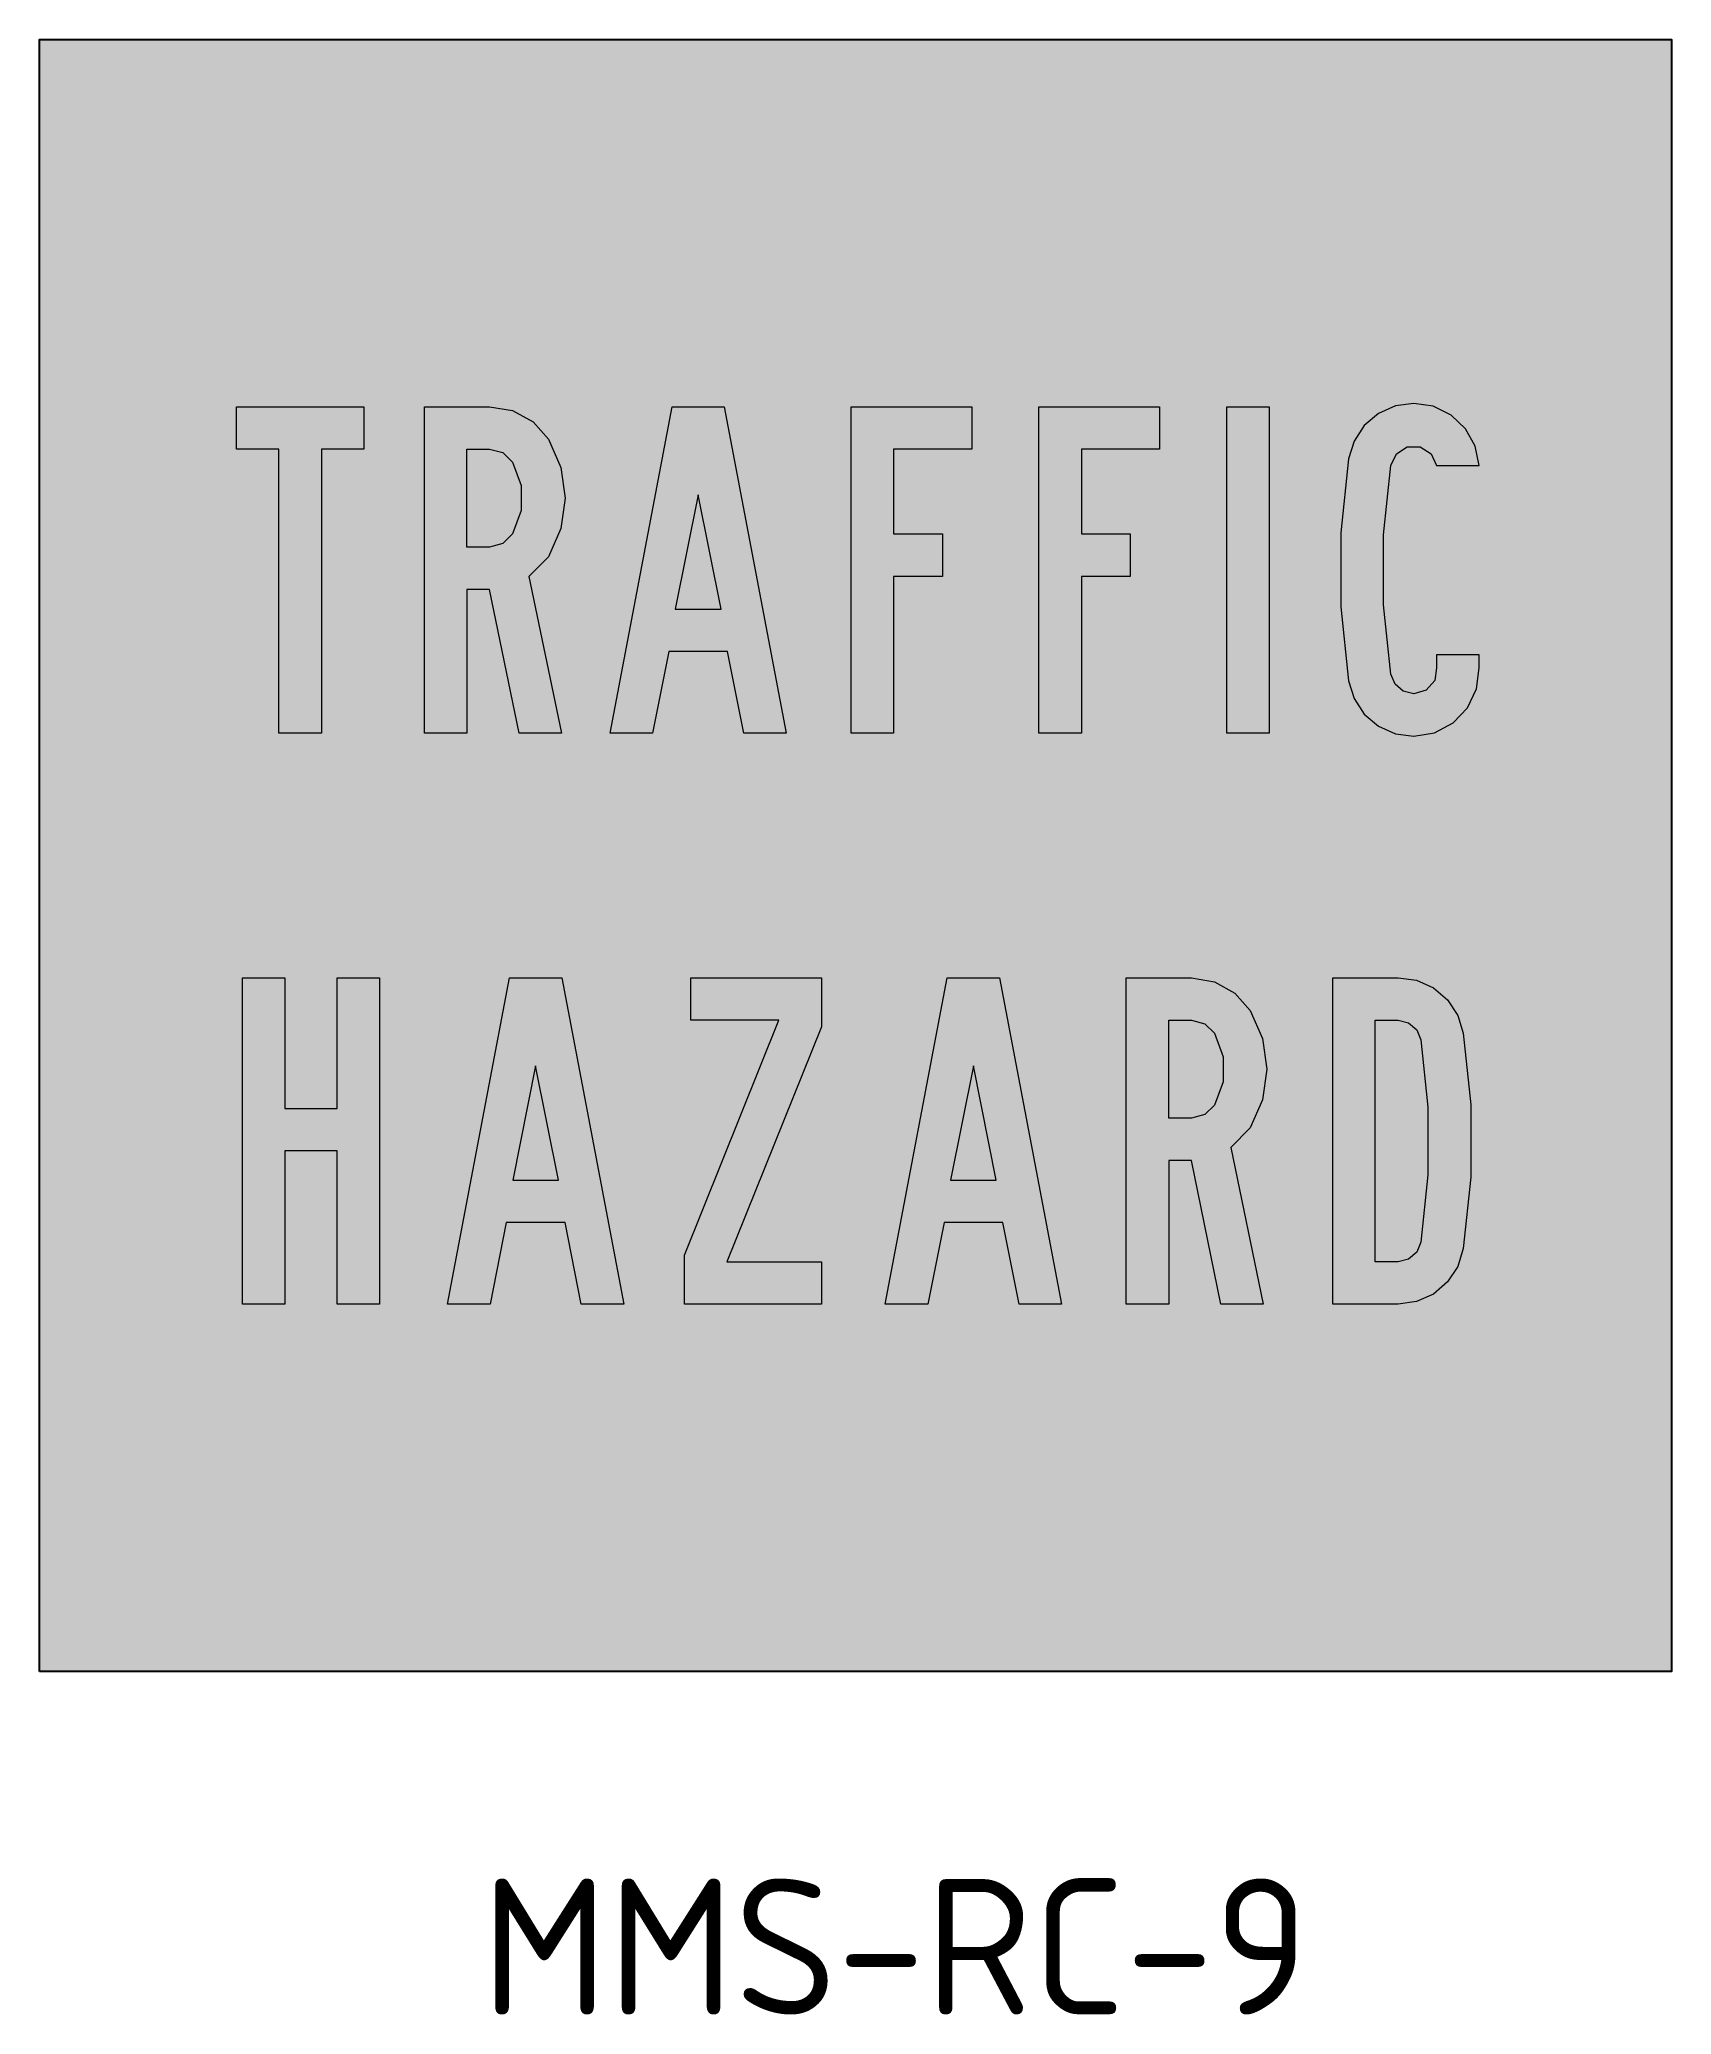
# Model space of a CAD drawing. Extents: x 155 to 215, y 163.9 to 236.5.
import ezdxf

# ---------------------------------------------------------------- set-up
doc = ezdxf.new("R2010")
doc.units = 0
doc.layers.add('L25', color=1, linetype='CONTINUOUS')
doc.layers.add('yellow', color=50, linetype='CONTINUOUS')
doc.styles.add('ISO', font='iso3098b.shx')

msp = doc.modelspace()

# ---------------------------------------------------------------- hatches: boundary and pattern name
at = {"layer": 'L25'}
h = msp.add_hatch(color=256, dxfattribs=at)
h.paths.add_polyline_path([(198.687, 223.029), (200.247, 223.029), (200.247, 211.029), (198.687, 211.029)])
h.paths.add_polyline_path([(191.779, 223.029), (196.216, 223.029), (196.216, 221.469), (193.338, 221.469), (193.338, 218.351), (195.135, 218.351), (195.135, 216.788), (193.338, 216.788), (193.338, 211.029), (191.779, 211.029)])
h.paths.add_polyline_path([(184.87, 223.029), (189.307, 223.029), (189.307, 221.469), (186.429, 221.469), (186.429, 218.351), (188.23, 218.351), (188.23, 216.788), (186.429, 216.788), (186.429, 211.029), (184.87, 211.029)])
h.paths.add_polyline_path([(176.01, 211.029), (178.289, 223.029), (180.209, 223.029), (182.488, 211.029), (180.929, 211.029), (180.33, 214.031), (178.168, 214.031), (177.569, 211.029)])
h.paths.add_polyline_path([(162.279, 223.029), (166.953, 223.029), (166.953, 221.469), (165.397, 221.469), (165.397, 211.029), (163.838, 211.029), (163.838, 221.469), (162.279, 221.469)])
h.paths.add_polyline_path([(198.229, 197.35), (197.871, 196.999), (197.389, 196.871), (196.55, 196.871), (196.55, 200.472), (197.389, 200.472), (197.871, 200.344), (198.229, 199.99), (198.55, 199.129), (198.55, 198.21)], flags=16)
h.paths.add_polyline_path([(186.13, 190.032), (188.409, 202.031), (190.329, 202.031), (192.608, 190.032), (191.049, 190.032), (190.447, 193.03), (188.288, 193.03), (187.689, 190.032)])
h.paths.add_polyline_path([(178.984, 202.031), (183.779, 202.031), (183.779, 200.231), (180.302, 191.591), (183.779, 191.591), (183.779, 190.032), (178.743, 190.032), (178.743, 191.832), (182.22, 200.472), (178.984, 200.472)])
h.paths.add_polyline_path([(170.038, 190.032), (172.316, 202.031), (174.234, 202.031), (176.512, 190.032), (174.953, 190.032), (174.354, 193.03), (172.196, 193.03), (171.597, 190.032)])
h.paths.add_polyline_path([(162.496, 202.031), (164.055, 202.031), (164.055, 197.229), (165.972, 197.229), (165.972, 202.031), (167.532, 202.031), (167.532, 190.032), (165.972, 190.032), (165.972, 195.67), (164.055, 195.67), (164.055, 190.032), (162.496, 190.032)])
h.paths.add_polyline_path([(171.583, 217.869), (170.743, 217.869), (170.743, 221.469), (171.583, 221.469), (172.068, 221.342), (172.423, 220.991), (172.747, 220.13), (172.747, 219.211), (172.423, 218.351), (172.068, 217.996)], flags=16)
h.paths.add_polyline_path([(173.022, 216.788), (174.223, 211.029), (172.664, 211.029), (171.583, 216.309), (170.743, 216.309), (170.743, 211.029), (169.187, 211.029), (169.187, 223.029), (171.583, 223.029), (172.426, 222.888), (173.177, 222.471), (173.741, 221.831), (174.199, 220.791), (174.354, 219.669), (174.199, 218.547), (173.741, 217.511)])
h.paths.add_polyline_path([(178.409, 215.59), (180.089, 215.59), (179.249, 219.79)], flags=16)
h.paths.add_polyline_path([(207.957, 220.87), (207.813, 221.583), (207.461, 222.22), (206.931, 222.722), (206.277, 223.042), (205.558, 223.149), (204.883, 223.056), (204.257, 222.777), (203.737, 222.333), (203.362, 221.762), (203.162, 221.108), (202.876, 218.395), (202.876, 215.666), (203.162, 212.95), (203.362, 212.296), (203.737, 211.724), (204.257, 211.284), (204.883, 211.005), (205.558, 210.909), (206.322, 211.039), (207.004, 211.401), (207.537, 211.962), (207.868, 212.661), (207.957, 213.428), (207.957, 213.91), (206.398, 213.91), (206.398, 213.428), (206.329, 212.96), (206.016, 212.602), (205.558, 212.471), (205.172, 212.564), (204.869, 212.822), (204.718, 213.191), (204.449, 215.745), (204.449, 218.313), (204.718, 220.87), (204.921, 221.301), (205.32, 221.555), (205.795, 221.555), (206.198, 221.301), (206.398, 220.87)])
h.paths.add_polyline_path([(204.98, 191.591), (204.143, 191.591), (204.143, 200.472), (204.98, 200.472), (205.369, 200.379), (205.668, 200.117), (205.819, 199.752), (206.081, 197.274), (206.081, 194.785), (205.819, 192.31), (205.668, 191.942), (205.369, 191.684)], flags=16)
h.paths.add_polyline_path([(204.98, 190.032), (202.584, 190.032), (202.584, 202.031), (204.98, 202.031), (205.658, 201.938), (206.281, 201.656), (206.801, 201.215), (207.179, 200.644), (207.379, 199.99), (207.658, 197.357), (207.658, 194.706), (207.379, 192.073), (207.179, 191.419), (206.801, 190.847), (206.281, 190.403), (205.658, 190.124)])
h.paths.add_polyline_path([(198.828, 195.79), (200.026, 190.032), (198.467, 190.032), (197.389, 195.312), (196.55, 195.312), (196.55, 190.032), (194.99, 190.032), (194.99, 202.031), (197.389, 202.031), (198.233, 201.887), (198.98, 201.47), (199.548, 200.83), (200.002, 199.794), (200.16, 198.672), (200.002, 197.549), (199.548, 196.51)])
h.paths.add_polyline_path([(188.529, 194.592), (190.209, 194.592), (189.369, 198.792)], flags=16)
h.paths.add_polyline_path([(172.437, 194.592), (174.113, 194.592), (173.273, 198.792)], flags=16)
at = {"layer": 'yellow'}
h = msp.add_hatch(color=256, dxfattribs=at)
h.paths.add_polyline_path([(215.033, 236.529), (155.033, 236.529), (155.033, 176.529), (215.033, 176.529)])
h.paths.add_polyline_path([(190.329, 202.031), (192.608, 190.032), (191.049, 190.032), (190.447, 193.03), (188.288, 193.03), (187.689, 190.032), (186.13, 190.032), (188.409, 202.031)], flags=16)
h.paths.add_polyline_path([(191.779, 211.029), (191.779, 223.029), (196.216, 223.029), (196.216, 221.469), (193.338, 221.469), (193.338, 218.351), (195.135, 218.351), (195.135, 216.788), (193.338, 216.788), (193.338, 211.029)], flags=16)
h.paths.add_polyline_path([(186.429, 211.029), (184.87, 211.029), (184.87, 223.029), (189.307, 223.029), (189.307, 221.469), (186.429, 221.469), (186.429, 218.351), (188.23, 218.351), (188.23, 216.788), (186.429, 216.788)], flags=16)
h.paths.add_polyline_path([(194.99, 202.031), (197.389, 202.031), (198.233, 201.887), (198.98, 201.47), (199.548, 200.83), (200.002, 199.794), (200.16, 198.672), (200.002, 197.549), (199.548, 196.51), (198.828, 195.79), (200.026, 190.032), (198.467, 190.032), (197.389, 195.312), (196.55, 195.312), (196.55, 190.032), (194.99, 190.032)], flags=16)
h.paths.add_polyline_path([(183.779, 202.031), (183.779, 200.231), (180.302, 191.591), (183.779, 191.591), (183.779, 190.032), (178.743, 190.032), (178.743, 191.832), (182.22, 200.472), (178.984, 200.472), (178.984, 202.031)], flags=16)
h.paths.add_polyline_path([(189.369, 198.792), (190.209, 194.592), (188.529, 194.592)], flags=0)
h.paths.add_polyline_path([(196.55, 200.472), (197.389, 200.472), (197.871, 200.344), (198.229, 199.99), (198.55, 199.129), (198.55, 198.21), (198.229, 197.35), (197.871, 196.999), (197.389, 196.871), (196.55, 196.871)], flags=0)
h.paths.add_polyline_path([(182.488, 211.029), (180.929, 211.029), (180.33, 214.031), (178.168, 214.031), (177.569, 211.029), (176.01, 211.029), (178.289, 223.029), (180.209, 223.029)], flags=16)
h.paths.add_polyline_path([(198.687, 211.029), (198.687, 223.029), (200.247, 223.029), (200.247, 211.029)], flags=16)
h.paths.add_polyline_path([(202.584, 202.031), (204.98, 202.031), (205.658, 201.938), (206.281, 201.656), (206.801, 201.215), (207.179, 200.644), (207.379, 199.99), (207.658, 197.357), (207.658, 194.706), (207.379, 192.073), (207.179, 191.419), (206.801, 190.847), (206.281, 190.403), (205.658, 190.124), (204.98, 190.032), (202.584, 190.032)], flags=16)
h.paths.add_polyline_path([(180.089, 215.59), (178.409, 215.59), (179.249, 219.79)], flags=0)
h.paths.add_polyline_path([(203.362, 212.296), (203.162, 212.95), (202.876, 215.666), (202.876, 218.395), (203.162, 221.108), (203.362, 221.762), (203.737, 222.333), (204.257, 222.777), (204.883, 223.056), (205.558, 223.149), (206.277, 223.042), (206.931, 222.722), (207.461, 222.22), (207.813, 221.583), (207.957, 220.87), (206.398, 220.87), (206.198, 221.301), (205.795, 221.555), (205.32, 221.555), (204.921, 221.301), (204.718, 220.87), (204.449, 218.313), (204.449, 215.745), (204.718, 213.191), (204.869, 212.822), (205.172, 212.564), (205.558, 212.471), (206.016, 212.602), (206.329, 212.96), (206.398, 213.428), (206.398, 213.91), (207.957, 213.91), (207.957, 213.428), (207.868, 212.661), (207.537, 211.962), (207.004, 211.401), (206.322, 211.039), (205.558, 210.909), (204.883, 211.005), (204.257, 211.284), (203.737, 211.724)], flags=16)
h.paths.add_polyline_path([(204.143, 200.472), (204.98, 200.472), (205.369, 200.379), (205.668, 200.117), (205.819, 199.752), (206.081, 197.274), (206.081, 194.785), (205.819, 192.31), (205.668, 191.942), (205.369, 191.684), (204.98, 191.591), (204.143, 191.591)], flags=0)
h.paths.add_polyline_path([(174.234, 202.031), (176.512, 190.032), (174.953, 190.032), (174.354, 193.03), (172.196, 193.03), (171.597, 190.032), (170.038, 190.032), (172.316, 202.031)], flags=16)
h.paths.add_polyline_path([(174.223, 211.029), (172.664, 211.029), (171.583, 216.309), (170.743, 216.309), (170.743, 211.029), (169.187, 211.029), (169.187, 223.029), (171.583, 223.029), (172.426, 222.888), (173.177, 222.471), (173.741, 221.831), (174.199, 220.791), (174.354, 219.669), (174.199, 218.547), (173.741, 217.511), (173.022, 216.788)], flags=16)
h.paths.add_polyline_path([(173.273, 198.792), (174.113, 194.592), (172.437, 194.592)], flags=0)
h.paths.add_polyline_path([(172.423, 218.351), (172.068, 217.996), (171.583, 217.869), (170.743, 217.869), (170.743, 221.469), (171.583, 221.469), (172.068, 221.342), (172.423, 220.991), (172.747, 220.13), (172.747, 219.211)], flags=0)
h.paths.add_polyline_path([(167.532, 202.031), (167.532, 190.032), (165.972, 190.032), (165.972, 195.67), (164.055, 195.67), (164.055, 190.032), (162.496, 190.032), (162.496, 202.031), (164.055, 202.031), (164.055, 197.229), (165.972, 197.229), (165.972, 202.031)], flags=16)
h.paths.add_polyline_path([(165.397, 211.029), (163.838, 211.029), (163.838, 221.469), (162.279, 221.469), (162.279, 223.029), (166.953, 223.029), (166.953, 221.469), (165.397, 221.469)], flags=16)

# ---------------------------------------------------------------- linework, layer by layer
at = {"layer": 'L25'}
msp.add_lwpolyline([(155.033, 176.529), (155.033, 236.529), (215.033, 236.529), (215.033, 176.529)], close=True, dxfattribs=at)
at = {"layer": 'L25', "lineweight": 0}
for points in [[(162.279, 223.029), (166.953, 223.029), (166.953, 221.469), (165.397, 221.469), (165.397, 211.029), (163.838, 211.029), (163.838, 221.469), (162.279, 221.469), (162.279, 223.029)], [(173.022, 216.788), (174.223, 211.029), (172.664, 211.029), (171.583, 216.309), (170.743, 216.309), (170.743, 211.029), (169.187, 211.029), (169.187, 223.029), (171.583, 223.029), (172.426, 222.888), (173.177, 222.471), (173.741, 221.831), (174.199, 220.791), (174.354, 219.669), (174.199, 218.547), (173.741, 217.511)], [(176.01, 211.029), (178.289, 223.029), (180.209, 223.029), (182.488, 211.029), (180.929, 211.029), (180.33, 214.031), (178.168, 214.031), (177.569, 211.029), (176.01, 211.029)], [(184.87, 223.029), (189.307, 223.029), (189.307, 221.469), (186.429, 221.469), (186.429, 218.351), (188.23, 218.351), (188.23, 216.788), (186.429, 216.788), (186.429, 211.029), (184.87, 211.029), (184.87, 223.029)], [(191.779, 223.029), (196.216, 223.029), (196.216, 221.469), (193.338, 221.469), (193.338, 218.351), (195.135, 218.351), (195.135, 216.788), (193.338, 216.788), (193.338, 211.029), (191.779, 211.029), (191.779, 223.029)], [(198.687, 223.029), (200.247, 223.029), (200.247, 211.029), (198.687, 211.029), (198.687, 223.029)], [(207.957, 220.87), (207.813, 221.583), (207.461, 222.22), (206.931, 222.722), (206.277, 223.042), (205.558, 223.149), (204.883, 223.056), (204.257, 222.777), (203.737, 222.333), (203.362, 221.762), (203.162, 221.108), (202.876, 218.395), (202.876, 215.666), (203.162, 212.95), (203.362, 212.296), (203.737, 211.724), (204.257, 211.284), (204.883, 211.005), (205.558, 210.909), (206.322, 211.039), (207.004, 211.401), (207.537, 211.962), (207.868, 212.661), (207.957, 213.428), (207.957, 213.91), (206.398, 213.91), (206.398, 213.428), (206.329, 212.96), (206.016, 212.602), (205.558, 212.471), (205.172, 212.564), (204.869, 212.822), (204.718, 213.191), (204.449, 215.745), (204.449, 218.313), (204.718, 220.87), (204.921, 221.301), (205.32, 221.555), (205.795, 221.555), (206.198, 221.301), (206.398, 220.87)], [(171.583, 217.869), (170.743, 217.869), (170.743, 221.469), (171.583, 221.469), (172.068, 221.342), (172.423, 220.991), (172.747, 220.13), (172.747, 219.211), (172.423, 218.351), (172.068, 217.996)], [(178.409, 215.59), (180.089, 215.59), (179.249, 219.79)], [(162.496, 202.031), (164.055, 202.031), (164.055, 197.229), (165.972, 197.229), (165.972, 202.031), (167.532, 202.031), (167.532, 190.032), (165.972, 190.032), (165.972, 195.67), (164.055, 195.67), (164.055, 190.032), (162.496, 190.032), (162.496, 202.031)], [(170.038, 190.032), (172.316, 202.031), (174.234, 202.031), (176.512, 190.032), (174.953, 190.032), (174.354, 193.03), (172.196, 193.03), (171.597, 190.032), (170.038, 190.032)], [(178.984, 202.031), (183.779, 202.031), (183.779, 200.231), (180.302, 191.591), (183.779, 191.591), (183.779, 190.032), (178.743, 190.032), (178.743, 191.832), (182.22, 200.472), (178.984, 200.472), (178.984, 202.031)], [(186.13, 190.032), (188.409, 202.031), (190.329, 202.031), (192.608, 190.032), (191.049, 190.032), (190.447, 193.03), (188.288, 193.03), (187.689, 190.032), (186.13, 190.032)], [(198.828, 195.79), (200.026, 190.032), (198.467, 190.032), (197.389, 195.312), (196.55, 195.312), (196.55, 190.032), (194.99, 190.032), (194.99, 202.031), (197.389, 202.031), (198.233, 201.887), (198.98, 201.47), (199.548, 200.83), (200.002, 199.794), (200.16, 198.672), (200.002, 197.549), (199.548, 196.51)], [(204.98, 190.032), (202.584, 190.032), (202.584, 202.031), (204.98, 202.031), (205.658, 201.938), (206.281, 201.656), (206.801, 201.215), (207.179, 200.644), (207.379, 199.99), (207.658, 197.357), (207.658, 194.706), (207.379, 192.073), (207.179, 191.419), (206.801, 190.847), (206.281, 190.403), (205.658, 190.124)], [(198.229, 197.35), (197.871, 196.999), (197.389, 196.871), (196.55, 196.871), (196.55, 200.472), (197.389, 200.472), (197.871, 200.344), (198.229, 199.99), (198.55, 199.129), (198.55, 198.21)], [(204.98, 191.591), (204.143, 191.591), (204.143, 200.472), (204.98, 200.472), (205.369, 200.379), (205.668, 200.117), (205.819, 199.752), (206.081, 197.274), (206.081, 194.785), (205.819, 192.31), (205.668, 191.942), (205.369, 191.684)], [(172.437, 194.592), (174.113, 194.592), (173.273, 198.792)], [(188.529, 194.592), (190.209, 194.592), (189.369, 198.792)]]:
    msp.add_lwpolyline(points, close=True, dxfattribs=at)

# ---------------------------------------------------------------- texts
at = {"layer": 'yellow', "insert": (171.276, 168.915), "char_height": 5, "width": 58.88571, "attachment_point": 1, "style": 'ISO'}
msp.add_mtext('MMS-RC-9', dxfattribs=at)

doc.saveas('drawing.dxf')
